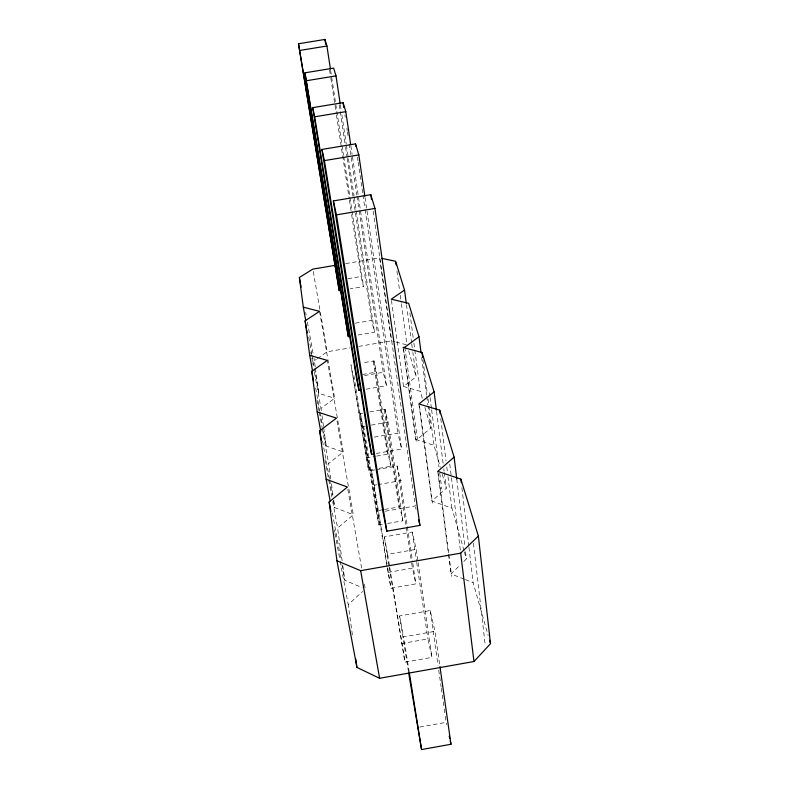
<?xml version="1.0" encoding="UTF-8"?>
<svg xmlns="http://www.w3.org/2000/svg" width="789" height="789" viewBox="0 0 789 789"><rect width="100%" height="100%" fill="white"/><g stroke="black" fill="none" stroke-linecap="round" stroke-linejoin="round"><path stroke-width="0.59" stroke-dasharray="3.94 2.96" d="M464.287 579.175L451.022 573.928L460.411 564.786M463.824 561.452L466.378 558.957L465.5 551.689M352.407 634.82L348.215 604.64L362.585 591.464M464.031 550.692L451.919 508.155L431.928 501.054L446.258 488.263L444.256 472.394M342.14 560.841L337.593 528.058L353.354 514.724L336.479 418.121M403.1 347.495L415.793 439.473L417.45 439.187L430.853 428.102L428.003 406.177M330.788 479.002L328.638 463.508L343.284 451.969L327.327 360.395M391.443 300.412L403.514 386.482L416.119 376.757L412.854 352.348M321.33 410.793L320.995 408.347L334.664 398.267L327.948 359.626M315.215 366.737L314.377 360.681L316.35 359.311M317.336 358.63L327.208 351.766L350.237 347.85M419.768 727.063L446.179 722.339L446.682 724.647M408.475 671.715L399.569 615.943L430.212 610.538L434.956 631.318L439.779 665.324M409.215 672.001L403.623 636.861L436.051 631.121M401.453 643.607L427.914 638.922L431.948 657.365L404.974 662.158L389.164 567.222M388.967 566.009L384.282 536.914L412.272 532.033L416.227 549.322L417.992 561.462M384.282 536.914L387.655 554.322L417.223 549.144M387.951 572.449L412.41 568.159L415.852 583.89L390.959 588.269L387.172 567.597M368.552 470.165L350.997 364.814L368.552 470.165L374.42 469.149M379.114 468.341L390.851 466.309L376.521 372.092L373.947 360.898L361.865 362.96M386.975 566.384L371.441 470.51L374.953 469.909M376.126 469.702L397.202 466.062L400.546 480.679L412.617 562.034M371.441 470.51L374.292 485.225L376.678 484.811M377.872 484.604L401.463 480.511M362.772 413.13L360.425 413.535L376.274 510.887L383.316 509.664M384.49 509.457L399.757 506.804L402.844 520.819L387.31 523.521M385.328 511.213L415.28 506.005L372.714 208.049M376.274 510.887L378.947 524.981L386.117 523.728M366.135 389.214L386.462 385.732L352.308 155.522M369.804 411.917L385.062 409.304L388.03 422.223L402.844 520.819M360.425 413.535L362.94 426.533L365.327 426.129M371.303 425.103L388.03 422.223M374.272 437.116L397.804 433.062L401.631 449.069L375.189 453.636M366.214 457.876L375.456 456.289M376.609 456.091L388.158 454.089L390.851 466.309M355.316 323.204L371.668 320.433L374.509 332.208L356.648 335.236M358.719 346.41L391.443 340.848L394.776 341.726M362.516 374.479L376.521 372.092M364.488 375.525L383.247 372.319L386.462 385.732M345.612 263.595L379.588 257.885L391.443 340.848M347.949 278.685L361.076 276.466L363.522 286.604L350.158 288.863M395.881 342.012L406.976 344.931M403.514 386.482L420.3 391.344L422.608 399.382M311.98 355.07L318.914 393.376L334.664 398.267M415.793 439.473L434.029 445.312L440.311 467.364M323.589 431.593L326.232 446.11L343.284 451.969M333.422 500.344L334.763 507.623L353.354 514.724M465.392 579.609L473.134 582.667L488.164 635.49M341.943 564.638L344.832 580.27L362.052 587.618M408.672 350.819L416.119 376.757M424.916 407.42L430.853 428.102M442.294 474.327L446.258 488.263M464.366 551.866L466.378 558.957M415.556 507.14L416.099 509.428M399.569 615.943L403.623 636.861M334.309 529.754L334.753 532.171M334.98 533.374L339.911 559.953M340.138 561.157L348.215 604.64M325.009 459.612L328.54 478.824M328.757 480.018L331.853 496.833M332.731 501.636L337.593 528.058M332.366 512.919L341.055 559.825M317.06 400.033L319.022 410.813M319.239 412.006L322.09 427.579M322.306 428.772L328.638 463.508M322.533 440.972L329.427 478.538M329.644 479.751L332.534 495.502M308.726 337.11L311.763 353.866M310.777 351.993L311.645 356.796M311.862 357.989L312.513 361.589M312.73 362.792L313.164 365.189M314.466 372.378L320.995 408.347M315.649 388.02L319.841 411.02M320.058 412.223L322.484 425.537M305.678 312.444L306.112 314.86M307.414 322.09L313.726 357.072M313.943 358.275L314.377 360.681M313.272 271.505L327.208 351.766M319.545 311.33L327.741 358.413M347.831 489.446L361.875 569.569M364.429 584.136L365.06 587.775M374.292 485.225L387.429 566.443M387.626 567.656L390.959 588.269M363.66 425.971L379.627 524.379M362.94 426.533L378.947 524.981M353.857 375.574L369.193 469.642M387.655 554.322L389.598 566.433M389.796 567.646L404.974 662.158M330.621 70.32L341.893 144.446M342.081 145.659L343.56 155.384M343.748 156.597L363.522 286.604M329.565 69.836L330.68 77.135M330.857 78.348L336.242 113.596M336.42 114.809L349.211 198.68M349.399 199.893L351.44 213.267M351.618 214.48L361.076 276.466M373.947 360.898L388.158 454.089M373.286 361.382L387.537 454.602M340.384 105.036L341.114 109.898M341.844 114.76L346.223 143.914M346.41 145.127L354.074 196.145M354.251 197.368L356.076 209.509M356.263 210.732L374.509 332.208M339.162 104.69L345.404 146.133M345.582 147.346L347.052 157.1M347.239 158.323L353.304 198.542M353.482 199.765L355.326 211.945M355.504 213.168L371.668 320.433M385.062 409.304L399.757 506.804M384.361 409.846L399.096 507.376M350.858 145.778L352.121 154.309M412.795 563.247L415.852 583.89M344.892 114.799L345.247 117.226M346.884 128.163L347.239 130.589M347.426 131.802L348.146 136.665M349.231 143.953L356.825 194.972M357.013 196.185L359.005 209.549M359.182 210.762L383.247 372.319M397.202 466.062L411.503 562.084M411.69 563.297L412.41 568.159M357.456 157.248L357.989 160.887M358.167 162.1L359.942 174.251M360.119 175.474L361.904 187.624M362.082 188.837L362.792 193.7M362.97 194.913L364.922 208.276M365.1 209.489L397.804 433.062M412.272 532.033L416.543 561.186M416.72 562.399L427.914 638.922M365.011 197.447L401.631 449.069M418.17 562.675L431.948 657.365M430.212 610.538L438.023 665.226M438.714 670.088L441.15 687.101M441.317 688.314L444.099 707.753M444.266 708.966L445.134 715.041M445.312 716.264L446.179 722.339M403.554 349.123L416.257 441.248M315.383 367.95L318.914 393.376M322.001 415.665L323.529 426.622M323.697 427.845L326.232 446.11M331.449 483.775L333.106 495.699M333.767 500.463L334.763 507.623M342.82 565.703L344.832 580.27M404.836 347.199L417.45 439.187M396.916 270.982L399.559 290.372M400.22 295.224L401.207 302.503M401.374 303.716L406.808 343.718M409.895 312.957L413.258 338.274M413.9 343.107L420.3 391.344M406.483 304.732L411.542 342.574M411.71 343.797L412.686 351.125M419.442 405.901L432.471 503.145M418.91 403.978L431.928 501.054M437.767 471.368L448.339 553.178M448.497 554.391L451.022 573.928M422.963 359.833L427.391 394.027M428.023 398.909L428.812 405.013M428.969 406.236L434.029 445.312M421.671 357.466L426.583 395.22M426.741 396.433L427.845 404.964M429.433 392.666L429.897 396.325M430.054 397.548L431.465 408.524M431.622 409.738L438.99 467.078M439.769 473.173L441.801 489.032M438.408 473.676L448.714 553.454M448.872 554.657L451.683 576.414M436.554 411.385L443.171 463.853M443.793 468.735L444.099 471.181M440.765 418.634L446.041 460.973M446.791 467.019L447.393 471.861M448.004 476.704L451.919 508.155M449.76 464.05L460.49 551.324M456.752 478.933L464.918 546.836M461.881 487.641L468.804 546.116M468.952 547.339L473.134 582.667M473.43 543.177L485.176 644.652"/><path stroke-width="1.18" d="M334.694 265.429L312.848 269.108L299.366 277.472L303.311 307.177L319.545 311.33L305.116 320.817L309.702 355.336L327.327 360.395L311.813 371.294L317.198 411.897L336.479 418.121L319.703 430.784L326.133 479.248L347.407 487.02L329.151 501.972L336.952 560.801L356.924 667.405L379.608 678.284L473.982 661.517L490.511 643.706L478.361 536.076L460.875 479.12L437.767 471.368L454.119 457.107L439.71 410.172L418.91 403.978L434.098 391.867L422.016 352.505L403.1 347.495L404.836 347.199L418.989 336.755L408.623 303.301L391.265 299.199L404.52 290.076L395.605 261.287L381.876 258.378M336.952 560.801L360.662 570.674L460.658 553.158L478.361 536.076M408.663 672.928L421.553 749.55L450.983 744.264L439.956 666.537M386.797 531.194L419.935 525.415L374.953 208.444L370.81 194.676L333.352 200.909L382.931 511.627L386.797 531.194L336.449 214.864L333.352 200.909M350.681 144.565L345.799 111.673L343.077 102.649L312.671 107.649L356.283 376.925L358.956 390.437L361.352 390.032M364.834 196.224L358.827 154.9L355.504 143.874L321.932 149.427L368.394 438.132L371.58 454.257L373.986 453.843M336.449 214.864L374.953 208.444M312.671 107.649L314.693 116.792L345.799 111.673M321.932 149.427L324.417 160.601L358.827 154.9M298.489 43.75L339.231 290.707L298.489 43.75L324.93 39.45L326.932 46.018L330.443 69.107M299.968 50.417L326.932 46.018M304.939 72.815L348.314 336.656L304.939 72.815L333.648 68.12L336.006 75.882L340.207 103.823M306.684 80.685L336.006 75.882M489.505 640.185L490.176 642.532M418.564 519.704L419.935 525.415M449.217 736.186L449.72 738.494M450.223 740.802L450.983 744.264M329.151 501.972L330.936 511.637M319.703 430.784L321.468 440.39M326.133 479.248L330.137 500.897M311.813 371.294L313.558 380.87M317.198 411.897L320.758 431.287M303.311 307.177L305.698 320.344M305.116 320.817L306.428 328.017M306.862 330.413L307.296 332.81M309.702 355.336L312.562 371.077M299.366 277.472L301.112 287.117M360.662 570.674L379.608 678.284M314.693 116.792L358.956 390.437M324.417 160.601L371.58 454.257M409.402 673.214L421.553 749.55M324.93 39.45L325.67 44.312M343.077 102.649L343.807 107.511M355.504 143.874L355.859 146.31M370.81 194.676L371.501 199.538M355.75 658.963L356.924 667.405M395.762 262.49L396.098 264.917M404.52 290.076L406.315 303.509M422.016 352.505L422.648 357.397M418.989 336.755L421.04 352.594M434.098 391.867L436.406 410.172M439.71 410.172L440.163 413.801M460.658 553.158L473.982 661.517M454.119 457.107L456.752 478.933M460.875 479.12L461.309 482.769"/></g></svg>
